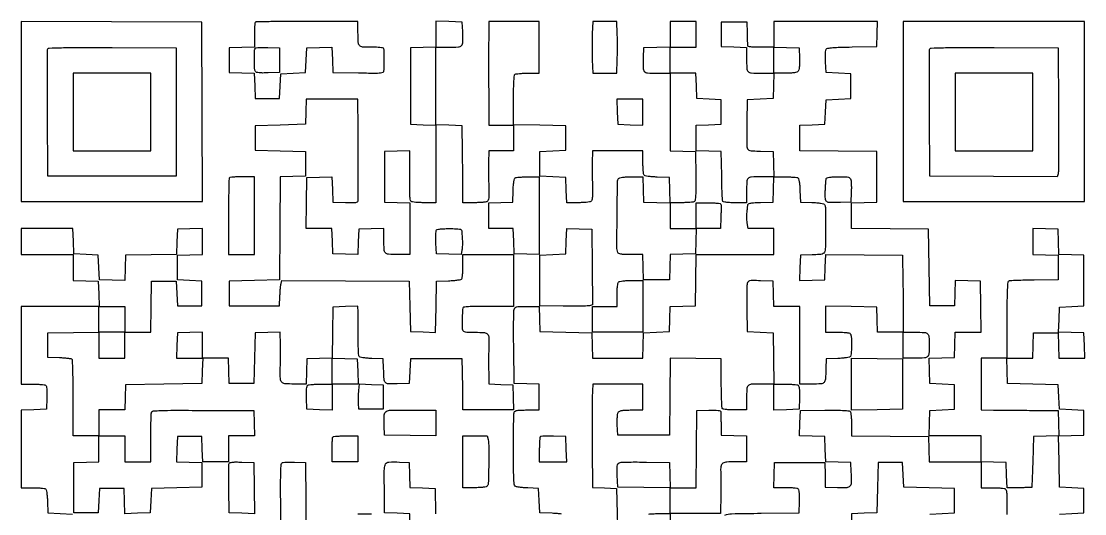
# Model space of a CAD drawing. Extents: x 156 to 936, y 100 to 969.
# Drawn here: x 156 to 936, y 608 to 969 of the extents above; entities that cross this region are included whole.
import ezdxf

# ---------------------------------------------------------------- set-up
doc = ezdxf.new("R2010")
doc.units = 0

msp = doc.modelspace()

# ---------------------------------------------------------------- linework, layer by layer
for points in [[(917.5, 607.5), (926.5, 608), (935.5, 608.5), (935.5, 617.5), (935.5, 626.5), (926.5, 627), (917.5, 627.5), (917.228074, 646.212184), (916.956148, 664.924368), (926.228074, 665.212184), (935.5, 665.5), (935.5, 674.5), (935.5, 683.5), (926.5, 684), (917.5, 684.5), (917, 693.5), (916.5, 702.5), (898, 703), (879.5, 703.5), (879.212474, 712.75), (878.924948, 722), (888.424948, 722), (897.924948, 722), (898.212474, 731.25), (898.5, 740.5), (907.5, 740.5), (916.5, 740.5), (916.787526, 731.25), (917.075052, 722), (926.575052, 722), (936.075052, 722), (935.787526, 731.25), (935.5, 740.5), (926.212977, 740.788016), (916.925954, 741.076031), (917.212977, 750.288016), (917.5, 759.5), (926.5, 760), (935.5, 760.5), (935.5, 779), (935.5, 797.5), (926.287036, 797.787036), (917.074071, 798.074071), (916.787036, 807.287036), (916.5, 816.5), (907.25, 816.787526), (898, 817.075052), (898, 807.575052), (898, 798.075052), (907.25, 797.787526), (916.5, 797.5), (916.5, 788.5), (916.5, 779.5), (899.033473, 779.2739, 0.00254), (892.247135, 779.151571, 0.003801), (886.320718, 778.96954, 0.001624), (881.261049, 778.759161, 0.080575), (880.283473, 778.555284, 0.28953), (879.587447, 777.621895, 0.008032), (879.265839, 772.358782, 0.009343), (879.054204, 764.307514, 0.001898), (879, 750.031385), (879, 722), (869.5, 722), (860, 722), (860, 703), (860, 684), (869.25, 683.956189, -0.000789), (874.063258, 683.925795, -0.000239), (881.364062, 683.864679, -0.00024), (889.547336, 683.78834, -0.000261), (897.5, 683.706189), (916.5, 683.5), (916.787023, 674.288016), (917.074046, 665.076031), (907.787023, 664.788016), (898.5, 664.5), (897.942718, 646, -0.000936), (897.715183, 638.889099, -0.00153), (897.492526, 632.860938, -0.000161), (897.275457, 627.477602, -0.155255), (897.192718, 627.25, -0.224452), (896.993608, 627.148236, -0.0009), (894.423884, 627.073437, -0.004214), (891.487366, 627.018014, -0.002611), (888.037526, 627), (879.075052, 627), (878.787526, 636.25), (878.5, 645.5), (869.25, 645.787526), (860, 646.075052), (860, 655.537526), (860, 665), (840.962474, 665), (821.924948, 665), (822.212474, 674.25), (822.5, 683.5), (831.5, 684), (840.5, 684.5), (840.5, 693.5), (840.5, 702.5), (831.5, 703), (822.5, 703.5), (822.212977, 712.711984), (821.925954, 721.923969), (831.212977, 722.211984), (840.5, 722.5), (840.787526, 731.75), (841.075052, 741), (850.559591, 741), (860.044131, 741), (859.772065, 759.75), (859.5, 778.5), (850.288016, 778.787023), (841.076031, 779.074046), (840.788016, 769.787023), (840.5, 760.5), (831.5, 760.5), (822.5, 760.5), (822, 788.5), (821.5, 816.5), (793.25, 816.765573), (765, 817.031147), (765, 826.478047), (765, 835.924948), (774.25, 836.212474), (783.5, 836.5), (783.5, 855), (783.5, 873.5), (755.25, 873.765573), (727, 874.031147), (727, 883.478047), (727, 892.924948), (736.25, 893.212474), (745.5, 893.5), (746, 902.5), (746.5, 911.5), (755.5, 912), (764.5, 912.5), (764.5, 921.5), (764.5, 930.5), (755.5, 931), (746.5, 931.5), (746, 939.404732, -0.01178), (745.872418, 942.623976, -0.017534), (745.926019, 945.442763, -0.016058), (746.120606, 947.694798, -0.132168), (746.5, 948.641605, -0.197021), (747.651295, 949.328297, -0.016247), (751.190843, 949.741655, -0.013852), (756.610389, 950.045811, -0.003436), (765.5, 950.236873), (783.5, 950.5), (783.787526, 959.75), (784.075052, 969), (746.037526, 969), (708, 969), (708, 959.5), (708, 950), (698.5, 950, -0.006865), (693.982597, 950.06203, -0.025552), (691.147538, 950.285195, -0.038111), (689.396425, 950.65081, -0.314535), (688.912575, 951.25, -0.010039), (688.871136, 952.082278, -0.000662), (688.803074, 954.482813, -0.000959), (688.73122, 957.344675, -0.000716), (688.662575, 960.5), (688.5, 968.5), (679, 968.5), (669.5, 968.5), (669.5, 959.5), (669.5, 950.5), (678.75, 950.212474), (688, 949.924948), (688, 942.044262, 0.01187), (688.177673, 934.561135, 0.181838), (689.183885, 932.228344, 0.190032), (691.460247, 931.189196, 0.013165), (698.644515, 931), (708.075052, 931), (707.787526, 921.75), (707.5, 912.5), (698, 912), (688.5, 911.5), (688.214485, 895, 0.003277), (688.144811, 888.518327, 0.004518), (688.172986, 882.696923, 0.002906), (688.269145, 877.813387, 0.054074), (688.47415, 876.287398, 0.131433), (689.15054, 875.057919, 0.13999), (690.335649, 874.366243, 0.049911), (692.638586, 874.017269, 0.00489), (698.259666, 873.787398), (707.5, 873.5), (707.787526, 864.25), (708.075052, 855), (698.644515, 855, 0.013197), (691.458667, 854.810302, 0.190437), (689.182626, 853.768792, 0.181487), (688.177115, 851.431101, 0.011786), (688, 843.918213), (688, 836), (679.468615, 836, -0.008658), (675.54591, 836.067929, -0.025957), (672.876054, 836.299536, -0.034443), (671.11422, 836.670074, -0.243626), (670.496799, 837.25, -0.073857), (670.312554, 838.20126, -0.001391), (670.104027, 843.273438, -0.003363), (669.916692, 849.203173, -0.00224), (669.778183, 856), (669.5, 873.5), (660.25, 873.787526), (651, 874.075052), (651, 883.5), (651, 892.924948), (660.213825, 893.212474), (669.427651, 893.5), (669.463825, 902.5), (669.5, 911.5), (660.5, 912), (651.5, 912.5), (651.212474, 921.75), (650.924948, 931), (641.462474, 931), (632, 931), (632, 940.5), (632, 950), (641.5, 950), (651, 950), (651, 959.5), (651, 969), (641.5, 969), (632, 969), (632, 959.536212), (632, 950.072424), (622.25, 949.786212), (612.5, 949.5), (612.199088, 942.520917, 0.012592), (612.061514, 934.839161, 0.182794), (613.024951, 932.346857, 0.197528), (615.365033, 931.215618, 0.015066), (622.519052, 931), (632, 931), (632, 902.537526), (632, 874.075052), (641.25, 873.787526), (650.5, 873.5), (650.730064, 855.546696, -0.003387), (650.78284, 846.80929, -0.013149), (650.636558, 841.398754, -0.01367), (650.34579, 837.801929, -0.228051), (649.730064, 836.812009, -0.111897), (648.866517, 836.503563, -0.009006), (646.448917, 836.255659, -0.011797), (643.522741, 836.07817, -0.008781), (640.287526, 836.015313), (632.075052, 836), (631.787526, 845.25), (631.5, 854.5), (622.532999, 854.792098, -0.009786), (618.707636, 854.991711, -0.020298), (615.737125, 855.326695, -0.020215), (613.552989, 855.75425, -0.195149), (612.798312, 856.292098, -0.112618), (612.495093, 857.144238, -0.008743), (612.251635, 859.568616, -0.011595), (612.077158, 862.501991, -0.008591), (612.015313, 865.75), (612, 874), (593.5, 874), (575, 874), (574.877856, 865.25, 0.003161), (574.847109, 861.223834, 0.001758), (574.857912, 856.315837, 0.001753), (574.903727, 851.348323, 0.002836), (574.981484, 847.123063, -0.007207), (575.025822, 842.532694, -0.026256), (574.859102, 839.624046, -0.040433), (574.499022, 837.757572, -0.18574), (573.853628, 836.888375, -0.108718), (572.923264, 836.550638, -0.010157), (570.485214, 836.278091, -0.012665), (567.531603, 836.083805, -0.009623), (564.287526, 836.015313), (556.075052, 836), (555.787526, 845.25), (555.5, 854.5), (546, 855), (536.5, 855.5), (536.5, 864.5), (536.5, 873.5), (546, 874), (555.5, 874.5), (555.5, 883.5), (555.5, 892.5), (536.297239, 892.771427), (517.094477, 893.042855), (517.102663, 911.246665, -0.003575), (517.167816, 919.820384, -0.012149), (517.385978, 925.405054, -0.010835), (517.714286, 929.257743, -0.228303), (518.305425, 930.209925, -0.11297), (519.15016, 930.509979, -0.008617), (521.572531, 930.750784, -0.011498), (524.502944, 930.92345, -0.008501), (527.75, 930.984687), (536, 931), (536, 950), (536, 969), (517.5, 969), (499, 969), (498.89873, 960.25, 0.002589), (498.838008, 950.755633, 0.000449), (498.83228, 932.814392, 0.000517), (498.861986, 914.410336, 0.001371), (498.932918, 901.25), (499, 893), (508, 893), (517, 893), (517, 883.5), (517, 874), (508, 874), (499, 874), (498.828931, 865.25, 0.004167), (498.78378, 861.224335, 0.002319), (498.792392, 856.318054, 0.002312), (498.847099, 851.352972, 0.003742), (498.94477, 847.130609, -0.007035), (499.02151, 842.491953, -0.026882), (498.87334, 839.60502, -0.042888), (498.519209, 837.771118, -0.184453), (497.865839, 836.895922, -0.108559), (496.928029, 836.555256, -0.01021), (494.477778, 836.280308, -0.012705), (491.509334, 836.084359, -0.009663), (488.25, 836.015313), (480, 836), (479.942909, 845.25, 0.000514), (479.908256, 850.06326, 0.000156), (479.845921, 857.364062, 0.000156), (479.77095, 865.547336, 0.00017), (479.692909, 873.5), (479.5, 892.5), (469.75, 892.786212), (460, 893.072424), (460, 921.536212), (460, 950), (469.480948, 950, 0.015066), (476.634967, 950.215618, 0.197528), (478.975049, 951.346857, 0.182794), (479.938486, 953.839161, 0.012592), (479.800912, 961.520917), (479.5, 968.5), (469.75, 968.786212), (460, 969.072424), (460, 959.573738), (460, 950.075052), (450.75, 949.787526), (441.5, 949.5), (441.5, 921.5), (441.5, 893.5), (450.75, 893.212474), (460, 892.924948), (460, 864.462474), (460, 836), (451.75, 836.015313, -0.00947), (448.492707, 836.083063, -0.012511), (445.53057, 836.275149, -0.00995), (443.085243, 836.544424, -0.109274), (442.162577, 836.87836, -0.18441), (441.532918, 837.722065, -0.039647), (441.169131, 839.543279, -0.026717), (440.988785, 842.336308, -0.00795), (441.009484, 846.613047, 0.002541), (441.073262, 850.686141, 0.001441), (441.1112, 855.617668, 0.001439), (441.120804, 860.587247, 0.002372), (441.096907, 864.787526), (441, 874.075052), (431.75, 873.787526), (422.5, 873.5), (422.5, 855), (422.5, 836.5), (431.75, 836.212474), (441, 835.924948), (441, 816.962474), (441, 798), (432.106989, 798, -0.014805), (425.348064, 798.200175, -0.19591), (423.141331, 799.255648, -0.174856), (422.170226, 801.607881, -0.01133), (422, 809.119313), (422, 817.075052), (412.75, 816.787526), (403.5, 816.5), (403.211984, 807.212977), (402.923969, 797.925954), (393.711984, 798.212977), (384.5, 798.5), (384.212474, 807.75), (383.924948, 817), (374.46591, 817), (365.006872, 817), (365.253436, 835.75), (365.5, 854.5), (374.711984, 854.787023), (383.923969, 855.074046), (384.211984, 845.787023), (384.5, 836.5), (393.75, 836.212474, 0.005255), (398.809223, 836.108423, 0.036007), (401.294339, 836.262523, 0.094634), (402.56492, 836.687276, 0.26626), (403.028571, 837.462474, 0.00408), (403.039987, 838.557976, 0.000133), (403.04875, 842.954602, 0.000255), (403.055068, 848.141262, 0.000177), (403.057143, 854, 0.000136), (403.055162, 861.257743, 0.000059), (403.04875, 870.909375, 0.000059), (403.039515, 881.171092, 0.000078), (403.028571, 890.5), (403, 912), (384.037526, 912), (365.075052, 912), (364.787526, 902.75), (364.5, 893.5), (346, 893), (327.5, 892.5), (327.5, 883.5), (327.5, 874.5), (346, 874), (364.5, 873.5), (364.5, 864.5), (364.5, 855.5), (355.261989, 855.212633), (346.023977, 854.925266), (345.761989, 817.212633), (345.5, 779.5), (327, 779), (308.5, 778.5), (308.5, 769.5), (308.5, 760.5), (327, 760.5), (345.5, 760.5), (345.754332, 767.5, -0.005547), (345.88928, 770.344155, -0.006062), (346.08436, 773.101527, -0.005705), (346.306679, 775.455489, -0.029813), (346.520684, 776.739242), (347.032704, 778.978485), (393.766352, 778.739242), (440.5, 778.5), (441, 760), (441.5, 741.5), (450.727798, 741.212768), (459.955596, 740.925536), (460.227798, 759.712768), (460.5, 778.5), (469.467001, 778.792098, 0.009786), (473.292364, 778.991711, 0.020298), (476.262875, 779.326695, 0.020215), (478.447011, 779.75425, 0.195149), (479.201688, 780.292098, 0.112618), (479.504907, 781.144238, 0.008743), (479.748365, 783.568616, 0.011595), (479.922842, 786.501991, 0.008591), (479.984687, 789.75), (480, 798), (498.5, 798), (517, 798), (517, 779), (517, 760), (498.5, 760, 0.003049), (489.316092, 759.944003, 0.013701), (483.948055, 759.731347, 0.01458), (480.505197, 759.399281, 0.348572), (479.869688, 758.75, 0.015183), (479.572621, 754.716165, 0.007337), (479.425198, 749.539988, 0.004685), (479.402968, 744.522193, 0.066571), (479.648886, 742.75, 0.183214), (480.317814, 741.838762, 0.097847), (481.633729, 741.313052, 0.040327), (484.06095, 741.05874, 0.005946), (489, 741, -0.017082), (495.719497, 740.770368, -0.203025), (497.993118, 739.618516, -0.172278), (498.945591, 737.088509, -0.011644), (498.910891, 729.263559, 0.003969), (498.839019, 725.631342, 0.002033), (498.803558, 721.074794, 0.00202), (498.805075, 716.381095, 0.00304), (498.847807, 712.288933), (499, 703.077866), (507.75, 702.788933), (516.5, 702.5), (516.787526, 693.25), (517.075052, 684), (498.537526, 684), (480, 684), (479.920976, 693.25, 0.00076), (479.878425, 697.478045, 0.000437), (479.814941, 702.573437, 0.000437), (479.742215, 707.692568, 0.000729), (479.670976, 712), (479.5, 721.5), (460.5, 721.5), (441.5, 721.5), (441, 712.5), (440.5, 703.5), (431.778718, 703.211486, -0.014846), (425.238689, 703.189376, -0.207486), (423.15136, 704.160535, -0.165246), (422.187052, 706.45013, -0.008693), (421.754332, 714.5), (421.5, 721.5), (413.031844, 721.793967, -0.010664), (409.467222, 721.993894, -0.020861), (406.643417, 722.331724, -0.020455), (404.544948, 722.760797, -0.196115), (403.822229, 723.287639, -0.122598), (403.526704, 724.211494, -0.004043), (403.302604, 728.102415, -0.007495), (403.143039, 732.731476, -0.005121), (403.094488, 737.993672, 0.000391), (403.095769, 743.478994, 0.00043), (403.088283, 748.791977, 0.0004), (403.074345, 753.332296, 0.002187), (403.054103, 755.787526), (403, 760.075052), (393.75, 759.787526), (384.5, 759.5), (384.228072, 740.787236), (383.956143, 722.074471), (374.728072, 721.787236), (365.5, 721.5), (365.212474, 712.25), (364.924948, 703), (356.069463, 703, -0.016344), (349.322654, 703.220604, -0.199047), (347.050727, 704.341506, -0.173611), (346.074709, 706.815884, -0.011863), (346.011935, 714.478596, 0.002016), (346.054921, 718.216118, 0.001053), (346.079884, 722.871923, 0.001048), (346.085422, 727.647761, 0.001604), (346.068271, 731.787526), (346, 741.075052), (336.75, 740.787526), (327.5, 740.5), (327, 722), (326.5, 703.5), (317.5, 703.5), (308.5, 703.5), (308.212474, 712.75), (307.924948, 722), (298.462474, 722), (289, 722), (289, 731.537526), (289, 741.075052), (279.75, 740.787526), (270.5, 740.5), (270.212474, 731.25), (269.924948, 722), (279.5, 722), (289.075052, 722), (288.787526, 712.75), (288.5, 703.5), (260.5, 703), (232.5, 702.5), (232.212474, 693.25), (231.924948, 684), (222.462474, 684), (213, 684), (213, 674.5), (213, 665), (203.529507, 665), (194.059014, 665), (194.083418, 692.646089, 0.002742), (194.03439, 703.302454, 0.004375), (193.862857, 712.408936, 0.001082), (193.626764, 720.343183, 0.190632), (193.298302, 721.101698, 0.160048), (192.640223, 721.434321, 0.008123), (190.231351, 721.759899, 0.012311), (187.30763, 722.033998, 0.008553), (183.994391, 722.205609), (175.5, 722.5), (175.5, 731.5), (175.5, 740.5), (194.25, 740.772065), (213, 741.044131), (213, 731.522065), (213, 722), (222.5, 722), (232, 722), (232, 731.5), (232, 741), (241.477935, 741), (250.955869, 741), (251.227935, 759.75), (251.5, 778.5), (260.5, 778.5), (269.5, 778.5), (270, 769.5), (270.5, 760.5), (279.5, 760.5), (288.5, 760.5), (288.5, 769.5), (288.5, 778.5), (279.5, 779), (270.5, 779.5), (270.5, 788.5), (270.5, 797.5), (279.75, 797.787526), (289, 798.075052), (289, 807.575052), (289, 817.075052), (279.75, 816.787526), (270.5, 816.5), (270.212764, 807.271928), (269.925529, 798.043857), (251.212764, 797.771928), (232.5, 797.5), (232.211984, 788.212977), (231.923969, 778.925954), (222.711984, 779.212977), (213.5, 779.5), (213, 788.5), (212.5, 797.5), (203.5, 798), (194.5, 798.5), (194.212474, 807.75), (193.924948, 817), (174.962474, 817), (156, 817), (156, 807.5), (156, 798), (175, 798), (194, 798), (194, 788.537526), (194, 779.075052), (203.25, 778.787526), (212.5, 778.5), (212.787526, 769.25), (213.075052, 760), (184.537526, 760), (156, 760), (156, 731.5), (156, 703), (164.25, 702.984687, -0.00917), (167.504112, 702.918959, -0.012203), (170.45641, 702.732898, -0.00954), (172.894283, 702.472467, -0.110402), (173.793098, 702.149034, -0.187221), (174.389362, 701.340297, -0.039341), (174.721251, 699.5815, -0.027159), (174.864234, 696.914541, -0.008519), (174.793098, 692.914347), (174.5, 684.5), (165.25, 684.212474), (156, 683.924948), (156, 655.462474), (156, 627), (164.25, 626.984687, -0.008579), (167.497876, 626.922928, -0.011582), (170.430835, 626.748704, -0.008725), (172.854929, 626.505619, -0.112667), (173.706033, 626.202843, -0.192561), (174.236162, 625.466763, -0.02067), (174.666992, 623.36687, -0.020911), (175.005667, 620.539342, -0.010674), (175.206033, 616.968156), (175.5, 608.5), (184.5, 608), (193.5, 607.5)], [(552.262875, 607.673305, 0.020298), (549.292364, 608.008289, 0.009786), (545.467001, 608.207902), (536.5, 608.5), (536, 617.5), (535.5, 626.5), (527.547384, 626.795712, -0.011934), (524.407014, 626.987621, -0.0156), (521.549742, 627.320848, -0.013166), (519.210661, 627.731108, -0.123819), (518.297384, 628.168156, -0.200219), (517.611179, 629.477079, -0.009852), (517.273009, 634.446521, -0.009877), (517.056812, 642.033377, -0.002184), (517, 655.040657, -0.002196), (517.043925, 665.041244, -0.003346), (517.178303, 673.723568, -0.00123), (517.362219, 681.190224, -0.085034), (517.606989, 682.418213, -0.192406), (518.346128, 683.217093, -0.06988), (519.845898, 683.688469, -0.034532), (522.428287, 683.937024, -0.00673), (527.106989, 684), (536, 684), (536, 693.462474), (536, 702.924948), (526.75, 703.212474), (517.5, 703.5), (517.221239, 729.5, -0.002048), (517.15416, 739.625808, -0.003013), (517.185284, 748.523438, -0.001416), (517.278829, 756.094, -0.055968), (517.490291, 757.75, -0.122173), (518.14605, 759.003568, -0.154441), (519.262776, 759.671791, -0.053495), (521.440657, 759.947392, -0.004747), (526.981526, 760), (535.924948, 760), (536.212474, 750.75), (536.5, 741.5), (555.5, 741), (574.5, 740.5), (574.787526, 731.25), (575.075052, 722), (593.5, 722), (611.924948, 722), (612.212474, 731.25), (612.5, 740.5), (622, 741), (631.5, 741.5), (631.787036, 750.712964), (632.074071, 759.925929), (641.287036, 760.212964), (650.5, 760.5), (650.772065, 779.25), (651.044131, 798), (679.522065, 798), (708, 798), (708, 807.5), (708, 817), (698.561273, 817), (689.122546, 817), (688.519444, 821.25, -0.017606), (688.319607, 823.132548, -0.012056), (688.219829, 825.279688, -0.012166), (688.223989, 827.355573, -0.023986), (688.346388, 829, 0.002434), (688.519226, 830.465591, 0.002236), (688.682944, 831.974914, 0.002233), (688.816944, 833.322508, 0.007366), (688.888217, 834.212474, -0.22421), (689.387851, 835.113491, -0.103591), (690.641966, 835.668912, -0.039357), (693.108547, 835.995896, -0.005513), (698.25, 836.212474), (707.5, 836.5), (707.787526, 845.75), (708.075052, 855), (716.287526, 854.984687, -0.008617), (719.521021, 854.922925, -0.011623), (722.441858, 854.748704, -0.008778), (724.855751, 854.505585, -0.112531), (725.706033, 854.202843, -0.192561), (726.236162, 853.466763, -0.02067), (726.666992, 851.36687, -0.020911), (727.005667, 848.539342, -0.010674), (727.206033, 844.968156), (727.5, 836.5), (735.968156, 836.206033, -0.010674), (739.539342, 836.005667, -0.020911), (742.36687, 835.666992, -0.02067), (744.466763, 835.236162, -0.192561), (745.202843, 834.706033, -0.139454), (745.83176, 832.591166, -0.001699), (745.954627, 818.188304, -0.003138), (745.938872, 804.415673, -0.063716), (745.379488, 800.287374, -0.124306), (744.696907, 799.065024, -0.138331), (743.540122, 798.372785, -0.052277), (741.338946, 798.017839, -0.005545), (736.143142, 797.787374), (727.5, 797.5), (727.211971, 788.211971), (726.923942, 778.923942), (736.211971, 779.211971), (745.5, 779.5), (745.787731, 788.765509), (746.075462, 798.031018), (774.287731, 797.765509), (802.5, 797.5), (802.719506, 778.5, -0.000352), (802.805778, 770.547336, -0.000323), (802.88349, 762.364062, -0.000323), (802.943383, 755.063257, -0.001065), (802.969506, 750.25), (803, 741), (811.893011, 741, -0.013336), (818.570835, 740.821854, -0.177094), (820.797846, 739.870043, -0.190499), (821.802358, 737.735543, -0.015844), (822, 731.5, -0.015844), (821.802358, 725.264457, -0.190499), (820.797846, 723.129957, -0.177094), (818.570835, 722.178146, -0.013336), (811.893011, 722), (803, 722), (803, 731.5), (803, 741), (793.537526, 741), (784.075052, 741), (783.787526, 750.25), (783.5, 759.5), (764.75, 759.772065), (746, 760.044131), (746, 750.522065), (746, 741), (754.893011, 741, -0.00673), (759.571713, 740.937024, -0.034532), (762.154102, 740.688469, -0.06988), (763.653872, 740.217093, -0.192406), (764.393011, 739.418213, -0.084327), (764.913249, 736.827218, -0.010423), (764.965583, 731.045558, -0.008313), (764.798943, 725.183397, -0.131024), (764.202843, 723.293967, -0.192561), (763.466763, 722.763838, -0.02067), (761.36687, 722.333008, -0.020911), (758.539342, 721.994333, -0.010674), (754.968156, 721.793967), (746.5, 721.5), (746.245668, 714.5, -0.009074), (745.810854, 706.52461, -0.165509), (744.832254, 704.214245, -0.199016), (742.706186, 703.189349, -0.014075), (735.980948, 703), (727, 703), (727, 731.5), (727, 760), (717.537526, 760), (708.075052, 760), (707.787526, 769.25), (707.5, 778.5), (698.278376, 778.78715, 0.004141), (692.419345, 778.921037, 0.054191), (690.257993, 778.7179, 0.167412), (689.163295, 778.070995, 0.118397), (688.511762, 776.78715, 0.051887), (688.30646, 775.219748, 0.002936), (688.205181, 770.324975, 0.004477), (688.170954, 764.486999, 0.003267), (688.233386, 758), (688.5, 741.5), (698, 741), (707.5, 740.5), (707.772065, 721.75), (708.044131, 703), (716.272065, 702.984687, -0.009194), (719.517722, 702.918957, -0.012228), (722.462892, 702.732898, -0.009573), (724.894811, 702.472445, -0.110318), (725.793098, 702.149034, -0.187221), (726.389362, 701.340297, -0.039341), (726.721251, 699.5815, -0.027159), (726.864234, 696.914541, -0.008519), (726.793098, 692.914347), (726.5, 684.5), (717.25, 684.212474), (708, 683.924948), (708, 693.462474), (708, 703), (698.606989, 703, 0.013298), (691.45107, 702.809647, 0.19079), (689.179831, 701.767356, 0.18106), (688.176663, 699.429085, 0.011759), (688, 691.918213), (688, 684), (679.75, 684.015313, -0.008248), (676.516846, 684.074656, -0.011514), (673.629687, 684.241942, -0.008045), (671.243323, 684.474132, -0.130876), (670.5, 684.765313, -0.220015), (670.06508, 685.553844, -0.004396), (669.774093, 690.232299, -0.008889), (669.56586, 696.08762, -0.004442), (669.5, 703.5), (669.5, 721.5), (650.765611, 721.772008), (632.031221, 722.044016), (631.765611, 693.772008), (631.5, 665.5), (612.5, 665.5), (593.5, 665.5), (593.206229, 673.344796, -0.01153), (593.157498, 676.735348, -0.021342), (593.298867, 679.485252, -0.023545), (593.594776, 681.568167, -0.126804), (594.078674, 682.594796, -0.145524), (595.060853, 683.251072, -0.03848), (596.921657, 683.673265, -0.027148), (599.657348, 683.9254, -0.009406), (603.622445, 684), (612, 684), (612, 693.5), (612, 703), (593.56862, 703), (575.13724, 703), (574.81862, 693.25, 0.006648), (574.712515, 687.773398, 0.001355), (574.679876, 678.076874, 0.001428), (574.704671, 666.804145, 0.001339), (574.793725, 655.288295), (575.08745, 627.07659), (583.793725, 626.788295), (592.5, 626.5), (593, 608), (593.5, 589.5)], [(616.415152, 607.681818, -0.019692), (619.42428, 607.923212, -0.010168), (623.2, 608), (632, 608), (632, 617.478407), (632, 626.956814), (612.75, 627.228407), (593.5, 627.5), (593.211486, 636.221282, -0.00454), (593.079368, 641.727551, -0.056827), (593.284305, 643.79879, -0.168451), (593.929774, 644.861272, -0.112854), (595.211486, 645.506458, -0.053921), (596.788761, 645.71885, -0.002917), (601.821499, 645.820938, -0.004523), (607.82128, 645.853356, -0.003283), (614.5, 645.785177), (631.5, 645.5), (631.787526, 636.25), (632.075052, 627), (641.521953, 627), (650.968853, 627), (651.234427, 655.25), (651.5, 683.5), (660.25, 683.788933, -0.00685), (664.559152, 683.872148, -0.029631), (667.114035, 683.734982, -0.053498), (668.605679, 683.401773, -0.3063), (669.071246, 682.788933, -0.00662), (669.107079, 681.93583, -0.000458), (669.174072, 679.528624, -0.000652), (669.247584, 676.658121, -0.00049), (669.321246, 673.5), (669.5, 665.5), (678.75, 665.212474), (688, 664.924948), (688, 655.462474), (688, 646), (679.622445, 646, 0.017184), (673.535574, 645.790747, 0.115619), (670.667828, 644.906965, 0.20428), (669.317892, 643.088633, 0.072822), (669.020389, 639.800025, -0.01129), (669.086524, 637.771455, -0.00135), (669.119338, 633.283445, -0.001609), (669.126772, 627.948005, -0.001321), (669.101317, 622.25), (669, 608), (650.5, 608), (632, 608), (632, 598.5)], [(672.055717, 606.959926, -0.086833), (676.981978, 607.920005, -0.002415), (698.776743, 608.234228), (726.5, 608.5), (726.793098, 616.914347, 0.008519), (726.864234, 620.914541, 0.027159), (726.721251, 623.5815, 0.039341), (726.389362, 625.340297, 0.187221), (725.793098, 626.149034, 0.110544), (724.893389, 626.472502, 0.009485), (722.445387, 626.732898, 0.01216), (719.480966, 626.918962, 0.009129), (716.212474, 626.984687), (707.924948, 627), (708.212474, 636.25), (708.5, 645.5), (727, 645.5), (745.5, 645.5), (745.569331, 636.5), (745.638663, 627.5), (754.790955, 627.21285, 0.016185), (761.701548, 627.219773, 0.206056), (763.998294, 628.300453, 0.181734), (764.946413, 630.781369, 0.012147), (764.800912, 638.520917), (764.5, 645.5), (755.287036, 645.787036), (746.074071, 646.074071), (745.787036, 655.287036), (745.5, 664.5), (736.212977, 664.788016), (726.925954, 665.076031), (727.212977, 674.288016), (727.5, 683.5), (745.442865, 683.746956, -0.00333), (754.259053, 683.80957, -0.013443), (759.636527, 683.667344, -0.01462), (763.172733, 683.374715, -0.227096), (764.177552, 682.746956, -0.111536), (764.490026, 681.873636, -0.009133), (764.741275, 679.44743, -0.011894), (764.921062, 676.51041, -0.008873), (764.984687, 673.265573), (765, 665.031147), (793.25, 664.765573), (821.5, 664.5), (821.787526, 655.25), (822.075052, 646), (841.037526, 646), (860, 646), (860, 636.5), (860, 627), (868.25, 626.984687, -0.009309), (871.505577, 626.918028, -0.012345), (874.46241, 626.72919, -0.00973), (876.903682, 626.464684, -0.10988), (877.813523, 626.136411, -0.187083), (878.427377, 625.304599, -0.036226), (878.793234, 623.437012, -0.025722), (878.989874, 620.616033, -0.008179), (878.99747, 616.401724, 0.001763), (878.952491, 612.32398, 0.001002), (878.92536, 607.391212, 0.001001)], [(346.5, 589.5), (346.287299, 616.964035, -0.002095), (346.239353, 630.454622, -0.008685), (346.386042, 638.600288, -0.006698), (346.65625, 644.136058, -0.23684), (347.287299, 645.219838, -0.120637), (348.139016, 645.519489, -0.010018), (350.493769, 645.703882, -0.012917), (353.347436, 645.796028, -0.009603), (356.5, 645.755803), (364.5, 645.5), (364.765573, 617.25), (365.031147, 589)], [(441, 598.424948), (441, 607.924948), (431.75, 608.212474), (422.5, 608.5), (422.334054, 626.752044, -0.004175), (422.323471, 641.032779, -0.131602), (423.250676, 644.392048, -0.256554), (425.666046, 645.831742, -0.019585), (433.520917, 645.800912), (440.5, 645.5), (440.787036, 636.287036), (441.074071, 627.074071), (450.287036, 626.787036), (459.5, 626.5), (459.772065, 607.75)], [(822.5, 607.5), (831.5, 608), (840.5, 608.5), (840.5, 617.5), (840.5, 626.5), (822, 627), (803.5, 627.5), (803, 636.5), (802.5, 645.5), (793.5, 645.5), (784.5, 645.5), (784, 627), (783.5, 608.5), (774.25, 608.212474), (765, 607.924948), (765, 590.544262, -0.003251)], [(402.772695, 607.772646, -0.002489), (412.957993, 607.87391, -0.017841)]]:
    msp.add_lwpolyline(points, format="xyb")
for points in [[(156, 903.007138), (156, 837), (222.50719, 837), (289.014379, 837), (288.75719, 902.75), (288.5, 968.5), (222.25, 968.757138), (156, 969.014276)], [(803, 903), (803, 837), (869.5, 837), (936, 837), (936, 903), (936, 969), (869.5, 969), (803, 969)], [(194, 902.5), (194, 874), (222.5, 874), (251, 874), (251, 902.5), (251, 931), (222.5, 931), (194, 931)], [(841, 902.5), (841, 874), (869.5, 874), (898, 874), (898, 902.5), (898, 931), (869.5, 931), (841, 931)], [(593.212474, 902.75), (593.5, 893.5), (602.75, 893.212474), (612, 892.924948), (612, 902.462474), (612, 912), (602.462474, 912), (592.924948, 912)], [(232, 750.5), (232, 741), (222.5, 741), (213, 741), (213, 750.5), (213, 760), (222.5, 760), (232, 760)], [(802.5, 703), (802.5, 684.5), (783.75, 684.227935), (765, 683.955869), (765, 703), (765, 722.044131), (783.75, 721.772065), (802.5, 721.5)]]:
    msp.add_lwpolyline(points, close=True)
for points in [[(327.666667, 968.333333, 0.174595), (327.400837, 967.768224, 0.005912), (327.195833, 965.278732, 0.010516), (327.048335, 962.289663, 0.007069), (327, 958.870859), (327, 950.075052), (317.75, 949.787526), (308.5, 949.5), (308.5, 940.5), (308.5, 931.5), (317.712964, 931.212964), (326.925929, 930.925929), (327.212964, 921.712964), (327.5, 912.5), (336.5, 912.5), (345.5, 912.5), (346, 921.5), (346.5, 930.5), (355.5, 931), (364.5, 931.5), (365, 940.5), (365.5, 949.5), (374.711984, 949.787023), (383.923969, 950.074046), (384.211984, 940.787023), (384.5, 931.5), (403.25, 931.227935, 0.001614), (415.33536, 931.091601, 0.025212), (419.467233, 931.266738, 0.099952), (421.349847, 931.832671, 0.268822), (422.058824, 932.977935, 0.004541), (422.081674, 934.120239, 0.000897), (422.100368, 936.168518, 0.00095), (422.113329, 938.554616, 0.000883), (422.117647, 941, 0.000895), (422.113338, 943.407203, 0.001066), (422.100368, 945.678125, 0.00092), (422.081819, 947.593432, 0.006918), (422.058824, 948.5, 0.265547), (421.587033, 949.255353, 0.082021), (420.26955, 949.706178, 0.035377), (417.7988, 949.94235, 0.006143), (413.106989, 950, -0.014768), (406.349521, 950.199638, -0.195511), (404.14255, 951.252746, -0.175208), (403.170753, 953.599988, -0.01141), (403, 961.081787), (403, 969), (365.666667, 969, 0.001672), (351.305602, 968.951986, 0.002714), (339.104167, 968.804167, 0.000419), (328.306701, 968.605679, 0.193922)], [(574.820969, 959.75, 0.005736), (574.722408, 955.504793, 0.003234), (574.695249, 950.353125, 0.003227), (574.735031, 945.153963, 0.005283), (574.843707, 940.75), (575.187415, 931), (584, 931), (592.812585, 931), (593.156293, 940.75, 0.005283), (593.264969, 945.153963, 0.003227), (593.304751, 950.353125, 0.003234), (593.277592, 955.504793, 0.005736), (593.179031, 959.75), (592.858062, 969), (584, 969), (575.141938, 969)], [(269.5, 902.5), (269.5, 855.5), (222.5, 855.5), (175.5, 855.5), (175.239372, 901.5, -0.000997), (175.174287, 919.225103, -0.001596), (175.197198, 934.357597, -0.000282), (175.267665, 947.72814, -0.090314), (175.461789, 948.759906, -0.301449), (176.45055, 949.464468, -0.003096), (185.402033, 949.70934, -0.005599), (198.68089, 949.841585, -0.001079), (222.722417, 949.759906), (269.5, 949.5)], [(345.5, 940.5), (345.5, 931.5), (337.085653, 931.206902, -0.008519), (333.085459, 931.135766, -0.027159), (330.4185, 931.278749, -0.039341), (328.659703, 931.610638, -0.187221), (327.850966, 932.206902, -0.132115), (327.196599, 934.302816, -0.007818), (327.033661, 941.012925, -0.006174), (327.059, 947.850027, -0.194743), (327.702644, 949.369311, -0.179987), (328.290922, 949.638564, -0.007016), (330.709672, 949.781547, -0.011703), (333.626528, 949.84459, -0.007913), (336.952644, 949.785977), (345.5, 949.5)], [(726.793771, 941.655204, -0.01153), (726.842502, 938.264652, -0.021342), (726.701133, 935.514748, -0.023545), (726.405224, 933.431833, -0.126804), (725.921326, 932.405204, -0.145524), (724.939147, 931.748928, -0.03848), (723.078343, 931.326735, -0.027148), (720.342652, 931.0746, -0.009406), (716.377555, 931), (708, 931), (708, 940.537526), (708, 950.075052), (717.25, 949.787526), (726.5, 949.5)], [(916.777529, 904.5, -0.001169), (916.844214, 887.089041, -0.00181), (916.812248, 872.054912, -0.000538), (916.723164, 858.995066, -0.057675), (916.505999, 857.240125), (915.956939, 854.980251), (869.22847, 855.240125), (822.5, 855.5), (822.239372, 901.5, -0.000997), (822.174287, 919.225103, -0.001596), (822.197198, 934.357597, -0.000282), (822.267665, 947.72814, -0.090314), (822.461789, 948.759906, -0.301449), (823.45055, 949.464468, -0.003096), (832.402033, 949.70934, -0.005599), (845.68089, 949.841585, -0.001079), (869.722417, 949.759906), (916.5, 949.5)], [(308.666667, 854.333333, 0.192076), (308.395155, 853.701513, 0.000738), (308.195833, 845.686458, 0.003605), (308.04805, 836.551666, 0.002241), (308, 825.833333), (308, 798), (317.5, 798), (327, 798), (327, 826.5), (327, 855), (318.166667, 855, 0.007039), (314.733476, 854.951666, 0.010477), (311.732292, 854.804167, 0.005871), (309.23216, 854.599192, 0.174709)], [(536, 826.462474), (536, 797.924948), (526.75, 798.212474), (517.5, 798.5), (517.212474, 807.75), (516.924948, 817), (507.962474, 817), (499, 817), (499, 826.461067), (499, 835.922134), (507.75, 836.211067), (516.5, 836.5), (516.793967, 844.968156, -0.010674), (516.994333, 848.539342, -0.020911), (517.333008, 851.36687, -0.02067), (517.763838, 853.466763, -0.192561), (518.293967, 854.202843, -0.112667), (519.145071, 854.505619, -0.008725), (521.569165, 854.748704, -0.011582), (524.502124, 854.922928, -0.008579), (527.75, 854.984687), (536, 855)], [(612.212474, 845.75), (612.5, 836.5), (622.25, 836.213788), (632, 835.927576), (632, 826.463788), (632, 817), (641.5, 817), (651, 817), (651, 826.5), (651, 836), (659.916667, 836, -0.010239), (663.360799, 835.929466, -0.016066), (666.313814, 835.713267, -0.010265), (668.699909, 835.411642, -0.280981), (669.166667, 835.023175, -0.078732), (669.287577, 834.325963, -0.003384), (669.307063, 831.82961, -0.005712), (669.276216, 828.859493, -0.004031), (669.176526, 825.523175), (668.853053, 817), (659.964052, 817), (651.075052, 817), (650.787526, 807.75), (650.5, 798.5), (641.287036, 798.212964), (632.074071, 797.925929), (631.787036, 788.712964), (631.5, 779.5), (622, 779.5), (612.5, 779.5), (612.212474, 788.75), (611.924948, 798), (603.069463, 798, -0.006768), (598.411248, 798.063061, -0.034682), (595.838825, 798.311837, -0.070187), (594.344521, 798.783738, -0.191894), (593.606544, 799.582946, -0.09319), (592.880327, 803.561087, -0.001405), (593.071659, 827.208988, -0.000842), (593.377617, 851.516915, -0.171259), (594.196925, 853.73728, -0.159954), (595.092005, 854.299512, -0.027489), (597.088608, 854.680735, -0.023247), (599.876075, 854.924462, -0.010182), (603.584919, 855), (611.924948, 855)], [(764.53186, 852.729083, -0.045288), (764.735265, 851.430652, -0.00895), (764.846004, 849.075142, -0.009416), (764.874264, 846.317546, -0.008627), (764.800912, 843.479083), (764.5, 836.5), (757.011777, 836.201382, -0.009687), (749.246992, 836.042302, -0.163838), (746.851159, 836.846051, -0.223787), (745.804265, 838.84713, -0.019775), (745.791704, 844.703889, -0.004499), (745.934575, 847.781047, -0.00597), (746.123125, 850.57708, -0.004343), (746.328932, 852.910837, -0.058181), (746.510319, 853.75, -0.245706), (747.120981, 854.330197, -0.03477), (748.872877, 854.700751, -0.026083), (751.533288, 854.932196, -0.008656), (755.449563, 855, -0.005141), (760.703997, 854.94597, -0.056171), (762.795734, 854.666566, -0.156364), (763.880532, 853.993638, -0.115369)], [(479.098835, 815.25, 0.001612), (479.155974, 814.293076, 0.000379), (479.257964, 812.692188, 0.00039), (479.378094, 810.851172, 0.000384), (479.501763, 809, -0.013754), (479.580267, 807.036833, -0.010077), (479.563495, 804.856623, -0.010198), (479.463786, 802.791352, -0.022153), (479.28489, 801.214036), (478.763924, 797.928072), (469.631962, 798.214036), (460.5, 798.5), (460.205027, 806.411609, -0.006569), (460.129541, 809.539392, -0.008656), (460.147568, 812.392336, -0.006579), (460.235027, 814.7687, -0.079281), (460.423642, 815.661609, -0.228749), (461.106941, 816.304101, -0.041413), (462.854544, 816.698735, -0.027242), (465.620517, 816.933967, -0.007593), (469.968615, 817, -0.00521), (475.116319, 816.946356, -0.042158), (477.462693, 816.698822, -0.120792), (478.62326, 816.16685, -0.214231)], [(574.701304, 788.75683), (574.902607, 761.01366), (572.701304, 760.471653, -0.05431), (571.173986, 760.267461, -0.002754), (566.152883, 760.172632, -0.00438), (560.172496, 760.145032, -0.003157), (553.5, 760.214823), (536.5, 760.5), (536.5, 779), (536.5, 797.5), (546, 798), (555.5, 798.5), (555.788016, 807.787023), (556.076031, 817.074046), (565.288016, 816.787023), (574.5, 816.5)], [(612, 760), (612, 741), (593.5, 741), (575, 741), (575, 750.5), (575, 760), (584, 760), (593, 760), (593, 768.3, -0.011084), (593.07823, 771.828493, -0.020332), (593.322289, 774.693122, -0.021091), (593.689458, 776.860329, -0.144849), (594.2, 777.8, -0.144849), (595.139671, 778.310542, -0.021091), (597.306878, 778.677711, -0.020332), (600.171507, 778.92177, -0.011084), (603.7, 779), (612, 779)], [(402.787526, 712.25), (403.075052, 703), (393.537526, 703), (384, 703), (384, 693.462474), (384, 683.924948), (374.75, 684.212474), (365.5, 684.5), (365.206902, 692.914347, -0.008519), (365.135766, 696.914541, -0.027159), (365.278749, 699.5815, -0.039341), (365.610638, 701.340297, -0.187221), (366.206902, 702.149034, -0.110402), (367.105717, 702.472467, -0.00954), (369.54359, 702.732898, -0.012203), (372.495888, 702.918959, -0.00917), (375.75, 702.984687), (384, 703), (384, 712.537526), (384, 722.075052), (393.25, 721.787526), (402.5, 721.5)], [(421.5, 693.5), (421.5, 684.5), (412.5, 684.5), (403.5, 684.5), (403.293277, 689, -0.013382), (403.253676, 691.068315, -0.007486), (403.310521, 693.58445, -0.007464), (403.444134, 696.127779, -0.012037), (403.642271, 698.287489), (404.197988, 703.074978), (412.848994, 702.787489), (421.5, 702.5)], [(326.787526, 674.25), (327.075052, 665), (317.537526, 665), (308, 665), (308, 655.5), (308, 646), (298.537526, 646), (289.075052, 646), (288.787526, 655.25), (288.5, 664.5), (279.5, 664.5), (270.5, 664.5), (270.212977, 655.288016), (269.925954, 646.076031), (279.212977, 645.788016), (288.5, 645.5), (288.5, 636.5), (288.5, 627.5), (270, 627), (251.5, 626.5), (251, 617.5), (250.5, 608.5), (241.288016, 608.212977), (232.076031, 607.925954), (231.788016, 617.212977), (231.5, 626.5), (222.5, 626.5), (213.5, 626.5), (213, 617.5), (212.5, 608.5), (203.5, 608.5), (194.5, 608.5), (194.5, 627), (194.5, 645.5), (203.75, 645.787526), (213, 646.075052), (213, 655.537526), (213, 665), (222.5, 665), (232, 665), (232, 655.5), (232, 646), (241.5, 646), (251, 646), (251, 663.418213, -0.003149), (251.042733, 670.203717, -0.004618), (251.173017, 676.1707, -0.002281), (251.353268, 681.22783, -0.081736), (251.588994, 682.371319, -0.287966), (252.794802, 683.275914, -0.011901), (258.429536, 683.609122, -0.009098), (268.046032, 683.773284, -0.001085), (289.338994, 683.703106), (326.5, 683.5)], [(460, 674.452935), (460, 664.955869), (441.25, 665.227935), (422.5, 665.5), (422.270721, 672.5, -0.018351), (422.302343, 680.495262, -0.253577), (423.733575, 682.897394, -0.130997), (427.044351, 683.836039, -0.003938), (441.512777, 683.95), (460, 683.95)], [(403, 655.5), (403, 646), (393.5, 646), (384, 646), (384, 654.833333, -0.007039), (384.048334, 658.266524, -0.010477), (384.195833, 661.267708, -0.005871), (384.400808, 663.76784, -0.174709), (384.666667, 664.333333, -0.174709), (385.23216, 664.599192, -0.005871), (387.732292, 664.804167, -0.010477), (390.733476, 664.951666, -0.007039), (394.166667, 665), (403, 665)], [(498.365626, 662.25, -0.045423), (498.935185, 656.438421, -0.005734), (498.877612, 643.810648, -0.002384), (498.597739, 630.352942, -0.168355), (497.821234, 628.2846, -0.157924), (496.910275, 627.707351, -0.029096), (494.932947, 627.320149, -0.02381), (492.144638, 627.075305, -0.009994), (488.377555, 627), (480, 627), (480, 646), (480, 665), (488.920545, 665), (497.841089, 665)], [(536.701526, 664.368192, 0.173314), (536.422123, 663.778046, 0.00638), (536.206073, 661.277948, 0.010957), (536.050882, 658.268964, 0.007405), (536, 654.833333), (536, 646), (546.037526, 646), (556.075052, 646), (555.787526, 655.25), (555.5, 664.5), (546.451526, 664.784859, 0.007452), (542.933373, 664.843152, 0.011094), (539.854968, 664.779968, 0.006365), (537.294584, 664.637876, 0.181254)], [(326.772204, 626.71218), (327.044409, 607.924361), (317.772204, 608.21218), (308.5, 608.5), (308.225464, 625.964868, -0.002823), (308.157086, 632.753462, -0.004215), (308.180851, 638.688445, -0.00185), (308.262501, 643.748662, -0.086861), (308.45911, 644.754039, -0.230482), (309.132433, 645.382988, -0.046818), (310.777796, 645.724608, -0.028677), (313.433667, 645.867661, -0.007362), (317.733647, 645.789171), (326.5, 645.5)]]:
    msp.add_lwpolyline(points, format="xyb", close=True)

doc.saveas('drawing.dxf')
